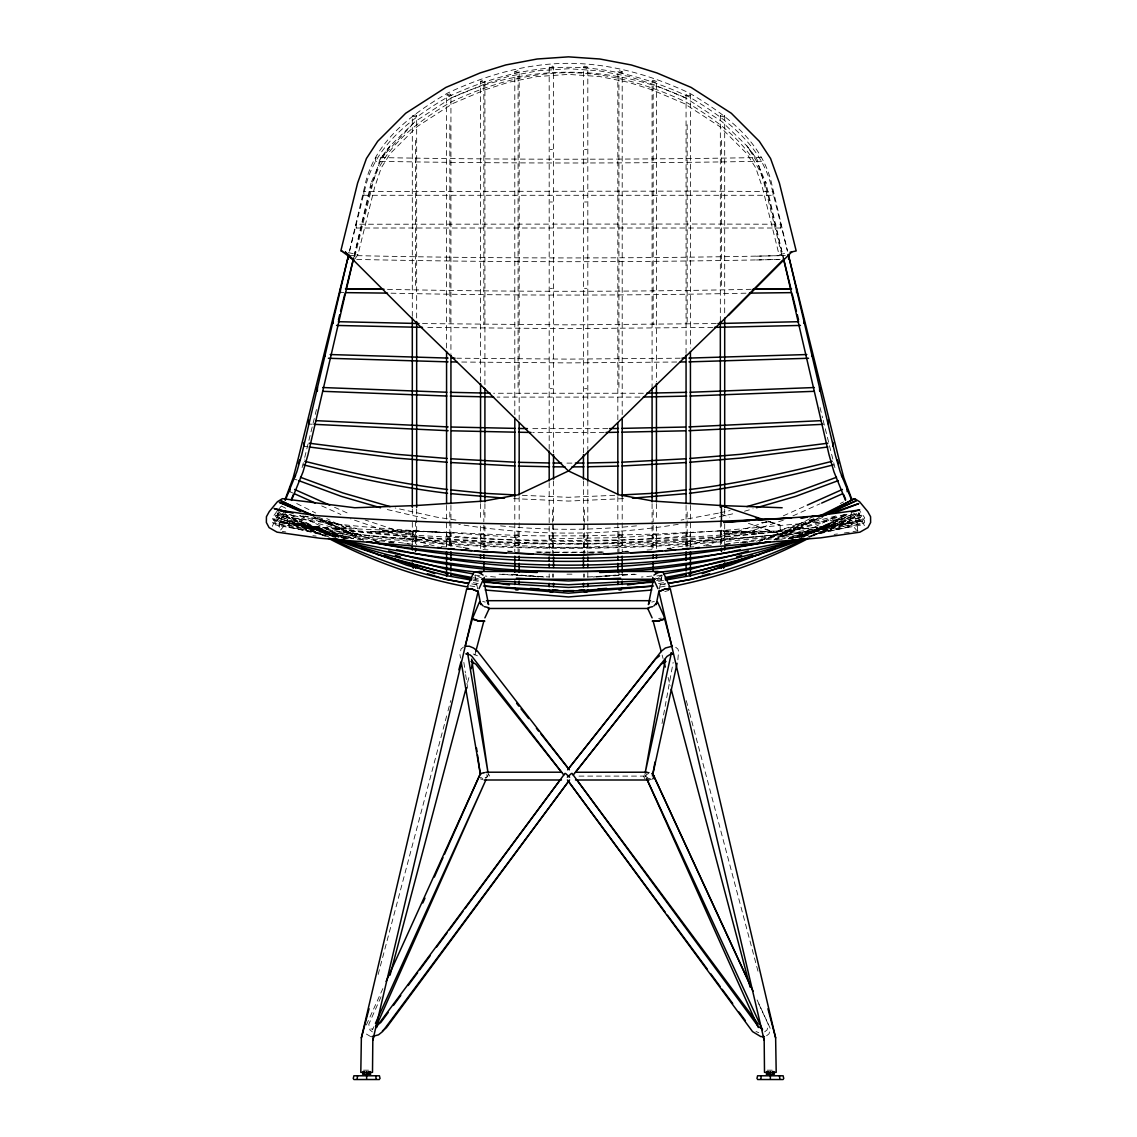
<?xml version="1.0" encoding="UTF-8"?>
<svg xmlns="http://www.w3.org/2000/svg" width="1137" height="1137" viewBox="0 0 1137 1137"><rect width="100%" height="100%" fill="white"/><g stroke="black" fill="none" stroke-linecap="round" stroke-linejoin="round"><path stroke-width="0.75" stroke-dasharray="5 3.75" d="M686.037 547.011L686.066 541.965M687.132 547.437L687.16 540.757M690.415 547.011L690.429 541.965M857.397 531.221L857.483 520.746L780.167 536.621L724.88 544.253M375.665 157.503L375.508 161.283C504.146 163.557 632.854 163.557 761.492 161.283L761.335 157.503M772.989 195.28L773.245 191.499L693.087 191.115L363.755 191.499L364.011 195.28M780.693 228.011L780.963 224.231L693.087 224.032L356.037 224.231L356.307 228.011M662.004 723.573L673.147 662.402M659.304 589.108L662.047 575.35M677.865 659.815L678.562 651.416L677.922 649.028L675.435 647.067M354.076 256.152L371.33 181.849L371.017 182.986L380.241 161.568L389.707 146.318L414.962 121.687L451.019 98.095L484.476 84.166L508.381 76.378L538.327 70.75L568.5 68.732L598.673 70.75L628.619 76.378L652.524 84.166L685.981 98.095L722.038 121.687L747.293 146.318L757.086 159.478L764.036 182.986L782.213 256.777M349.528 250.964L366.043 180.712C376.915 139.68 412.902 113.387 447.722 93.021C485.598 75.241 526.388 63.359 568.5 63.331C610.612 63.359 651.402 75.241 689.278 93.021C724.098 113.387 760.084 139.68 770.957 180.712L787.472 250.964M304.744 457.358L314.85 416.114M315.276 414.394L316.967 407.515M354.048 256.28L371.33 185.814L371.017 186.951C382.672 147.512 417.009 121.815 451.019 102.06C487.816 84.621 527.511 72.796 568.5 72.697C609.489 72.796 649.184 84.621 685.981 102.06C719.991 121.815 754.328 147.512 765.983 186.951L765.67 185.814L783.379 258L765.67 181.849L765.983 182.986L756.759 161.568L747.293 146.318M349.571 251.121L366.043 184.677C376.915 143.646 412.902 117.353 447.722 97C485.598 79.206 526.388 67.325 568.5 67.296C610.612 67.325 651.402 79.206 689.278 97C724.098 117.353 760.084 143.646 770.957 184.677L787.429 251.121M354.787 256.777L372.964 182.986L379.914 159.478L389.707 146.318M354.943 258.838L357.956 254.716L374.528 187.719L381.193 167.992L390.147 153.666L416.995 126.69L452.668 103.595L485.499 89.638L508.623 82.276L537.119 76.563L568.5 74.402L599.881 76.563L628.377 82.276L651.501 89.638L684.332 103.595L720.005 126.69L746.853 153.666L755.807 167.992L762.472 187.719L779.044 254.716L785.425 253.309M302.087 467.591L304.318 459.078M378.138 974.508L447.523 712.615M447.978 710.909L450.707 700.634M467.591 682.456L468.956 677.325M474.854 655.068L475.749 651.643M488.256 774.396L487.674 776.472L485.186 777.807L482.287 777.609M645.773 776.727L646.37 774.667L648.843 773.345M851.67 512.29L849.069 521.314L856.36 529.984M272.283 526.346L278.48 513.242M381.037 996.808L368.786 1024.323L369.88 1029.909L372.367 1031.87M366.356 1024.991L383.908 986.305M372.51 1029.809L373.974 1026.583M449.84 536.664L450.934 534.717L449.84 532.827L414.479 530.894L370.307 531.732C430.937 529.046 491.724 536.266 552.454 535.854L553.548 537.744L552.454 539.634L550.28 539.634L549.185 537.744L550.28 535.854L586.72 535.854L587.815 537.744L586.72 539.634L584.546 539.634L583.452 537.744L584.546 535.854L653.164 534.134L722.521 530.894L761.719 533.48L821.284 526.616L821.284 530.396C653.718 554.316 483.282 554.287 315.716 530.396L315.716 526.616C463.342 546.499 613.596 548.887 761.719 533.48L723.615 531.093L723.615 533.31C767.603 532.102 811.676 529.032 855.195 522.338M285.558 512.886L281.592 518.643L283.156 515.942L278.522 526.346L276.959 523.645C366.995 539.407 459.632 542.278 550.962 547.281M416.668 537.048L415.573 538.81L413.385 538.81L412.305 537.048M446.571 539.933L447.651 538.171L449.84 538.171L450.934 539.933M484.916 542.662L483.836 544.424L481.647 544.424L480.553 542.662M518.074 546.158L519.168 544.396M552.454 547.295L553.548 545.533M587.815 545.533L586.72 547.295L550.28 547.295L549.185 545.533M622.195 544.396L621.1 546.158L618.926 546.158L617.832 544.396M656.447 542.662L655.353 544.424L653.164 544.424L652.084 542.662M690.429 539.933L689.349 541.695L687.16 541.695L686.066 539.933M724.695 537.048L723.615 538.81L721.427 538.81L720.332 537.048M283.596 514.805L279.517 520.746L279.588 529.472M390.133 145.906L379.914 159.478L414.962 121.687M276.931 511.337L272.283 517.747L273.846 520.448C376.503 536.806 481.974 542.363 586.038 544.097C678.419 539.123 772.037 536.081 863.154 520.448L864.717 517.747L860.069 511.337M277.968 510.101L281.066 506.391M285.216 510.541L276.959 520.448L278.522 517.747L276.959 515.047C355.568 529.927 436.793 530.908 516.553 537.602M280.64 529.984L287.931 521.314L286.339 514.848M485.698 778.333L487.332 776.727L486.735 774.667M412.305 316.356L412.305 115.875L415.573 114.865L416.668 115.875L416.668 319.795M416.668 115.875L415.573 116.869L412.305 115.875M446.571 348.021L446.571 94.939L449.84 93.93L450.934 94.939L450.934 353.337M450.934 94.939L449.84 95.934L446.571 94.939M480.553 381.719L480.553 81.224L483.836 80.215L484.916 81.224L484.916 387.035M484.916 81.224L483.836 82.219L480.553 81.224M514.805 414.607L514.805 71.674L518.074 70.665L519.168 71.674L519.168 419.766M519.168 71.674L518.074 72.669L514.805 71.674M549.185 449.328L549.185 67.111L552.454 66.117L553.548 67.111L553.548 452.839M553.548 67.111L552.454 68.121L549.185 67.111M583.452 452.839L583.452 67.111L584.546 66.117L587.815 67.111L587.815 449.328M587.815 67.111L586.72 68.121L583.452 67.111M617.832 419.766L617.832 71.674L618.926 70.665L622.195 71.674L622.195 414.607M622.195 71.674L621.1 72.669L617.832 71.674M652.084 388.811L652.084 81.224L653.164 80.215L656.447 81.224L656.447 381.719M656.447 81.224L655.353 82.219L652.084 81.224M686.066 353.337L686.066 94.939L687.16 93.93L690.429 94.939L690.429 348.021M690.429 94.939L689.349 95.934L686.066 94.939M720.332 321.515L720.332 115.875L721.427 114.865L724.695 115.875L724.695 316.356M724.695 115.875L723.615 116.869L720.332 115.875M463.512 647.067L461.025 649.028L459.945 654.614L460.542 658.081M764.632 1031.87L767.12 1029.909L768.214 1024.323L757.839 1001.811M766.58 1035.764L769.067 1033.803L770.161 1028.218L756.02 997.59M658.55 577.383L662.203 575.123M817.404 518.472L780.167 538.27L773.444 540.032M803.475 537.133L850.121 513.085M813.282 535.854L857.44 513.085M791.167 539.023L836.846 515.644M802.182 537.161L846.241 514.62M810.24 518.571L780.167 533.651L759.118 541.653M840.314 503.492L843.469 501.914M818.143 518.657L773.686 540.16M813.438 519.112L780.167 535.641L816.664 518.898M799.226 537.389L846.909 514.564M783.35 515.814L805.692 505.837M783.35 520.178L729.968 538.27L702.822 545.888M792.93 515.9L820.061 503.79M801.173 537.147L851.286 514.791M801.059 537.261L855.692 513.085M809.089 537.488L858.904 515.445L858.904 511.664M814.191 519.055L780.167 533.878L758.351 541.212M796.326 537.474L851.286 514.734M798.046 537.275L859.856 513.455L859.856 517.236L811.065 536.039M822.733 517.477L780.167 533.878L756.673 541.724M451.019 98.095C524.797 63.558 612.203 63.558 685.981 98.095M845.232 514.592L824.282 522.068L780.167 533.964L755.536 526.474M800.15 537.019L855.138 517.335L788.495 538.426M780.167 525.749L780.167 530.197L813.609 518.884M791.764 538.512L861.405 515.175L861.405 518.955L808.35 536.735M766.779 521.684L729.968 533.907L690.941 544.865L672.209 547.778M845.018 514.308L780.167 533.964L746.597 522.75M480.297 773.345L484.191 772.208M645.006 773.345L648.9 772.208M648.9 779.996L651.501 779.243M744.536 511.238L753.064 508.765M788.609 538.611L862.955 516.994L862.955 520.774L808.89 536.493M664.775 591.567L668.783 590.401M788.566 538.853L857.483 520.746M780.167 530.197L836.036 515.956M811.15 535.769L864.518 522.821L864.518 519.04L780.167 539.506L780.167 536.621L861.718 521.087L861.718 524.868L794.038 537.758M651.743 602.084L654.358 601.459M718.357 513.157L681.077 520.078M720.034 512.787L730.082 510.57M710.753 518.699L736.094 513.1M656.575 580.552L663.368 579.145M788.836 538.739L792.304 538.085M658.579 583.608L663.695 582.641M660.284 587.062L667.092 585.782M656.873 575.976L661.99 575.024M853.02 531.661L858.25 530.723M651.771 576.061L641.424 577.042M656.873 578.932L663.695 577.724M658.579 581.32L663.695 580.41M667.092 548.56L670.503 548.034M678.178 524.328C605.723 536.01 531.277 536.01 458.822 524.328M844.336 532.969L849.538 532.215M593.144 576.985L627.482 574.086M834.089 534.404L837.415 533.978M740.358 542.861L780.167 537.915L848.046 527.383L848.046 523.603C663.994 555.766 473.006 555.794 288.954 523.603L288.954 527.383L356.833 537.915L396.642 542.861M770.531 521.556L761.719 522.622L770.389 521.585M658.678 618.443L661.393 618.116M776.017 539.99L779.499 539.663M723.615 533.31L754.712 530.553L766.693 531.732L723.615 531.093M636.521 525.862C591.325 530.425 545.675 530.425 500.479 525.862M725.577 544.381L732.526 543.827M742.944 542.974L748.16 542.562M687.373 535.825C608.309 543.131 528.691 543.131 449.627 535.825M688.851 547.124L695.844 546.599M706.347 545.831L713.34 545.305M667.916 548.631L671.413 548.375M481.349 773.544L484.263 773.345M596.285 576.971L637.942 574.199M646.484 772.79L649.383 772.591M622.635 551.488L629.6 551.075M647.01 550.038L653.96 549.626M571.968 574.157L565.032 574.157M587.602 576.999L634.474 574.171M614.705 495.306L568.5 497.295L522.295 495.306M623.559 498.631L568.5 501.076L513.441 498.631M586.038 547.281C677.368 542.278 770.005 539.407 860.041 523.645L858.478 526.346L853.844 515.942L855.408 518.643L852.992 515.487M603.463 552.141L533.537 552.141M348.391 255.455C493.97 258.739 639.648 258.739 785.212 255.527M356.72 259.435C497.821 262.448 639.037 262.462 780.138 259.435M602.226 551.985L568.5 552.767L534.774 551.985M625.293 551.445L628.846 551.36M756.432 256.195L785.383 255.527M756.432 259.975L780.28 259.435M751.216 289.295C628.264 291.967 505.254 291.939 382.302 289.224M745.986 293.19C627.681 295.691 509.319 295.691 391.014 293.19M643.357 393.246L493.643 393.246M639.889 397.097L497.111 397.097M761.492 157.503C632.854 159.777 504.146 159.777 375.508 157.503M716.253 323.562L568.5 324.869L420.747 323.562M712.785 327.399L568.5 328.65L424.215 327.399M607.798 428.649L529.202 428.649M680.224 358.198L568.5 359.121L456.776 358.198M676.728 362.021L568.5 362.902L460.272 362.021M571.939 463.114L565.061 463.114M363.755 195.28L773.245 195.28M604.259 432.501L532.741 432.501M356.037 228.011L780.963 228.011M550.28 149.558L552.454 149.558M584.546 149.558L586.72 149.558M550.28 201.988L552.454 201.988M584.546 201.988L586.72 201.988M550.28 288.343L552.454 288.343M584.546 288.343L586.72 288.343M550.28 388.698L552.454 388.698M584.546 388.698L586.72 388.698M449.84 536.607L447.651 536.664L446.571 534.717L447.651 532.827L449.84 532.827L324.017 527.568L297.141 524.868M687.16 536.607L689.349 536.664L690.429 534.717L689.349 532.827L687.16 532.827L686.066 534.774L687.16 536.664M515.9 537.176L518.074 537.176M618.926 537.176L621.1 537.176M550.962 538.696L620.447 537.602L722.663 530.538L818.683 522.096L848.572 517.975L860.041 515.047L858.478 517.747L860.041 520.448L853.844 513.029M578.989 776.102L648.9 776.102M370.818 1028.971L372.68 1028.971M363.527 1070.173L369.767 1070.173M767.233 1070.173L773.473 1070.173M340.404 292.593L343.886 292.621M508.154 551.36L511.707 551.445M370.307 531.732L413.385 533.31L413.385 531.093M495.576 577.042L485.229 576.061M308.738 424.03L312.249 424.229M483.04 549.626L489.99 550.038M507.4 551.075L516.099 551.587M502.526 574.171L549.398 576.999M543.856 576.985L511.224 574.299M499.058 574.199L540.715 576.971M483.708 772.591L486.622 772.79M647.408 778.333L650.307 778.532M465.587 548.375L469.084 548.631M423.66 545.305L430.653 545.831M441.156 546.599L448.149 547.124M388.84 542.562L394.056 542.974M404.474 543.827L413.172 544.524M382.288 530.553L413.385 533.31M357.501 539.663L360.983 539.99M374.926 541.34L380.156 541.852M412.12 544.253L356.833 536.621L275.282 521.087L275.282 524.868L339.494 537.09M312.874 535.669L316.185 536.095M512.943 574.284L518.074 574.952L512.943 574.27M304.02 446.258L307.459 446.742M455.923 520.078L437.063 517.221L395.193 507.983M461.395 547.238L446.059 544.865L407.032 533.907L365.204 520.021M463.086 547.508L469.908 548.56M356.833 534.134L281.805 522.338L353.436 538.725L272.482 519.04L272.482 522.821L325.85 535.769M282.232 531.349L285.728 531.96M473.305 577.724L480.127 578.932M473.305 580.41L478.421 581.32M475.01 575.024L480.127 575.976M473.305 582.641L478.421 583.608M469.908 585.782L476.716 587.062M341.228 537.417L348.164 538.739M473.632 579.145L483.836 581.249M348.363 252.599L357.956 254.716M426.247 518.699L383.936 508.765M302.655 515.9L356.833 528.634L305.128 516.084M482.386 578.321L474.797 575.123M482.642 601.459L485.257 602.084M363.556 540.047L356.833 538.27L313.997 517.136M356.833 533.964L312.718 522.068L291.768 514.592M353.451 538.597L280.697 519.04L344.994 538.767M434.178 545.888L407.032 538.27L350.452 518.756M299.429 515.743L356.833 532.017L318.886 517.506M348.391 538.611L274.045 516.994L274.045 520.774L328.11 536.493M480.297 778.859L482.898 779.612M768.669 521.684L780.167 525.18L770.09 521.812M721.427 514.35L729.812 517.15M345.236 538.512L275.595 515.175L275.595 518.955L328.65 536.735M346.998 538.839L283.028 515.644L334.377 537.119M293.744 478.776L297.027 479.985M370.676 1036.589L365.986 1033.803L365.332 1031.415M377.882 541.653L356.833 533.651L326.76 518.571M363.314 540.16L315.688 517.065M338.954 537.275L277.144 513.455L277.144 517.236L325.935 536.039M655.395 578.108L658.152 579.245M473.234 654.031L477.469 655.807M755.977 1031.501L758.805 1032.694M314.821 517.619L356.833 535.641L317.166 517.434M335.941 537.261L278.096 511.664L278.096 515.445L327.911 537.488M334.505 507.258L350.452 514.393M289.821 491.667L293.005 493.103M321.728 505.922L340.887 514.478M335.827 537.147L285.714 514.791L329.957 536.181M296.686 503.492L315.688 513.014M281.322 506.008L286.041 508.424M300.154 515.644L345.833 539.023M290.759 514.62L334.818 537.161M289.025 514.18L333.525 537.133M279.56 513.085L323.718 535.854M480.311 777.211L482.784 778.532M647.905 777.807L645.432 776.472L644.85 774.396M746.867 145.906L757.086 159.478M583.452 545.533L584.546 547.295M514.805 544.396L515.9 546.158M643.4 776.102L645.006 778.859M488.1 773.345L489.706 776.102M858.52 513.242L864.717 526.346M686.293 700.634L689.022 710.909M689.477 712.615L758.862 974.508M662.146 655.068L663.056 658.494M668.044 677.325L670.318 685.881M834.913 467.591L822.989 419.539M820.033 407.515L822.563 417.833M474.953 575.35L477.696 589.108M463.853 662.402L465.403 672.891M465.658 674.639L466.696 681.631M466.952 683.38L467.719 688.624M450.934 541.965L450.963 547.011M449.84 540.757L449.868 547.437M446.571 541.965L446.585 547.011M724.695 508.978L724.695 517.122M724.695 523.986L724.695 544.993M721.427 140.348L721.427 288.343M721.427 521.329L721.427 544.822M720.332 522.267L720.332 546.229M690.429 505.397L690.429 546.414M687.16 124.7L687.16 324.67M687.16 512.048L687.16 546.314M686.066 505.397L686.066 546.414M656.447 503.648L656.447 520.917M656.447 526.061L656.447 549.484M653.164 85.616L653.164 324.67M653.164 509.859L653.164 521.727M653.164 525.123L653.164 550.777M652.084 503.648L652.084 524.342M652.084 526.061L652.084 550.365M622.195 496.656L622.195 551.758M622.195 572.366L622.195 575.322M618.926 76.136L618.926 388.698M618.926 531.036L618.926 552.241M618.926 570.845L618.926 575.18M617.832 496.656L617.832 551.758M587.815 480.908L587.815 553.449M587.815 572.366L587.815 577.198M584.546 509.859L584.546 522.21M584.546 523.986L584.546 553.364M584.546 574L584.546 577.155M583.452 480.908L583.452 553.449M583.452 573.986L583.452 577.198M553.548 480.908L553.548 553.449M553.548 573.986L553.548 577.198M552.454 509.859L552.454 522.21M552.454 523.986L552.454 553.364M552.454 574L552.454 577.155M549.185 482.656L549.185 553.449M549.185 573.986L549.185 577.198M519.168 496.656L519.168 551.758M518.074 76.136L518.074 388.698M518.074 531.036L518.074 552.241M514.805 496.656L514.805 551.758M484.916 503.648L484.916 520.917M484.916 526.061L484.916 550.365M483.836 85.616L483.836 324.67M483.836 509.859L483.836 521.727M483.836 525.123L483.836 550.777M480.553 503.648L480.553 520.917M480.553 526.061L480.553 549.484M450.934 505.397L450.934 546.414M449.84 124.7L449.84 324.67M449.84 512.048L449.84 546.314M446.571 505.397L446.571 546.414M416.668 508.978L416.668 544.993M415.573 140.348L415.573 288.343M415.573 521.329L415.573 544.822M412.305 508.978L412.305 517.122M412.305 522.267L412.305 546.229M413.385 530.894L412.305 532.784L413.385 534.674L415.573 534.674L416.668 532.784L415.573 530.894L413.385 530.894M481.647 534.134L480.553 536.024L481.647 537.915L483.836 537.915L484.916 536.024L483.836 534.134L481.647 534.134M515.9 535.03L514.805 536.92L515.9 538.81L518.074 538.81L519.168 536.92L518.074 535.03L515.9 535.03M618.926 535.03L617.832 536.92L618.926 538.81L621.1 538.81L622.195 536.92L621.1 535.03L618.926 535.03M653.164 534.134L652.084 536.024L653.164 537.915L655.353 537.915L656.447 536.024L655.353 534.134L653.164 534.134M721.427 530.894L720.332 532.784L721.427 534.674L723.615 534.674L724.695 532.784L723.615 530.894L721.427 530.894M665.401 583.892L660.284 584.788L665.401 583.892M729.968 534.347C605.822 544.069 480.852 541.482 356.833 530.78L356.833 534.561C497.58 547.195 639.42 547.195 780.167 534.561L780.167 530.78L729.968 534.347M476.716 584.773L471.599 583.892L476.716 584.788"/><path stroke-width="1.5" d="M471.684 659.162L488 772.648L467.563 653.008M361.367 1037.854L360.799 1072.347L372.495 1072.347L372.822 1040.184L478.066 591.61L472.48 589.208L466.625 589.208L361.367 1037.854L369.07 1008.746M363.769 1074.223L364.21 1071.523M767.489 1074.223L767.93 1071.523M652.78 774.254L654.997 762.017M653.576 578.79L648.417 604.586L649.554 601.828M656.205 604.586L658.963 590.828M478.066 620.845C495.689 621.157 473.262 621.996 472.466 618.471L479.416 602.084L483.083 605.865M671.384 653.008L645.219 772.663L665.316 659.162M652.453 776.002L677.098 663.283M363.215 1071.523L362.589 1074.223L370.69 1074.223L370.079 1071.523M766.921 1071.523L766.31 1074.223L774.411 1074.223L773.785 1071.523M353.678 257.886L307.942 454.857L303.025 471.855L291.47 500.408M348.718 254.432L301.703 454.857L296.8 471.855L285.231 500.408M338.456 319.867L339.721 314.707M340.56 311.282L344.781 294.085M346.046 288.94L353.209 259.719M348.292 256.28L298.079 459.078L293.175 477.824L285.131 499.413M458.865 669.821L460.684 662.985M465.218 645.859L472.466 618.471L478.08 620.802M372.822 1040.184L373.732 1036.759M376.901 1024.778L377.811 1021.353M390.048 975.134L466.227 687.587M471.215 668.769L473.035 661.919M475.749 651.643L483.921 620.845M298.491 463.64L299.642 460.03M357.601 1075.787L357.16 1078.587M761.321 1075.787L760.88 1078.587M467.335 586.578L473.56 572.849L475.479 571.911L479.416 572.849L483.069 575.123M291.37 499.413L293.389 494.567M422.808 902.963L424.968 898.116M434.334 877.082L442.975 857.668M444.425 854.427L479.715 775.15L481.349 773.544M386.097 981.473L479.715 775.15M375.437 1023.357L485.869 779.954L376.404 1025.915L376.631 1027.55L375.992 1025.162L376.93 1025.887M479.047 588.639L484.305 577.383M484.902 617.874L489.393 608.224M293.744 478.776L295.563 475.465M413.385 568.287L412.305 566.397L413.385 564.506M415.573 568.287L416.668 565.089M447.651 574.228L446.571 576.118L446.571 551.658M721.427 568.287L720.332 566.397L721.427 564.506L688.795 573.773M723.615 568.287L724.695 562.886M652.809 778.859L654.415 776.102M388.143 1012.555L380.781 1022.518L376.574 1025.062M393.416 1005.435L400.778 995.472M408.155 985.495L417.62 972.689M419.738 969.833L430.255 955.592M436.58 947.05L447.097 932.809M449.214 929.967L462.901 911.462M465.005 908.605L559.759 780.465M376.873 1026.413L565.018 773.345M569.58 779.954L382.501 1031.614L378.536 1034.812L371.884 1036.589M567.619 769.834L661.393 651.203L665.372 648.019L672.024 646.242M573.233 775.036L667.007 656.404L671.214 653.86L673.076 653.86L670.873 653.036L671.796 653.775M568.727 768.441L655.552 659.005L659.531 655.807M567.363 777.211L571.342 773.544M791.807 251.902L728.362 315.176L653.164 387.959M610.839 429.416L653.164 387.859M610.839 429.516L568.5 471.059L526.161 429.516M382.43 1030.918L386.395 1027.72L568.528 781.389L665.316 912.386M467.151 653.775L468.074 653.036L465.872 653.86L469.894 654.77L471.94 656.404L563.796 775.008M471.045 661.563L471.983 660.839M658.934 591.61L664.52 589.208L670.375 589.208L775.633 1037.854L776.201 1072.347L764.505 1072.347L764.178 1040.184L658.934 591.61L664.534 589.236L670.375 589.236M653.931 575.123L657.584 572.849L661.521 571.911L663.439 572.849L669.665 586.578M653.917 605.865L657.584 602.084L663.809 615.813L671.782 645.859M822.051 515.985L828.262 512.688M831.36 511.039L854.64 498.66L859.572 501.73L867.758 511.622L870.572 516.695L870.629 522.494L867.915 527.611L859.956 532.159L820.786 537.829L653.96 551.8L586.038 554.856L550.962 554.856L483.04 551.8L320.122 538.27L277.044 532.159L269.085 527.611L266.371 522.494L266.428 516.695L269.242 511.622L277.428 501.73L282.36 498.66L354.829 507.756L415.573 505.567L483.836 501.076L518.074 494.808L568.5 470.96L618.926 494.808L653.164 501.076L721.427 505.567L782.171 507.756M808.549 538.298C764.888 561.28 717.348 578.193 668.798 587.076M818.185 516.752L854.64 498.66M823.003 515.985L856.332 500.692L819.052 516.937M807.284 505.126L842.403 489.45M821.653 503.08L842.403 493.813M807.483 538.199C763.126 558.267 717.149 575.99 668.798 583.281L690.941 579.472L709.602 573.702M665.372 661.663L661.165 664.207L575.45 772.265L647.152 772.208M752.637 555.382L702.325 573.616M804.555 538.54C759.587 555.737 712.8 568.941 665.401 577.411M835.837 512.432L858.762 503.606L823.643 515.487M775.306 548.332L729.968 565.302L690.941 575.564L665.401 580.097M836.534 477.27L794.067 492.946L746.853 506.633M838.339 480.596L795.673 496.372L756.475 507.77M803.376 538.398C755.195 554.145 705.835 568.088 655.182 572.536M658.934 620.845L664.534 618.471C663.582 621.939 641.51 621.214 658.92 620.802M736.662 556.874L741.679 555.41M802.125 538.455C650.52 582.656 486.48 582.656 334.875 538.455M466.625 589.236L472.466 589.236L478.066 591.61M748.373 550.919C700.165 565.501 649.909 570.66 599.753 572.48M724.88 560.171L690.941 569.097L663.695 573.943M723.104 564.066L760.028 554.415M851.272 512.076L859.743 509.93L811.008 516.667M795.658 539.535C646.839 573.702 490.161 573.702 341.342 539.535M832.199 461.281C785.141 473.091 737.657 483.651 689.448 489.521M833.478 464.848C786.008 476.801 738.084 487.403 689.448 493.302M648.758 607.556L652.695 606.618M790.03 252.286L796.184 250.936L779.385 183.029L770.573 158.526L759.317 141.301L731.318 113.274L691.097 87.407L656.888 72.939L631.262 64.965L599.881 59.01L568.5 56.85L537.119 59.01L505.738 64.965L480.112 72.939L445.903 87.407L405.682 113.274L377.683 141.301L366.427 158.526L357.615 183.029L340.816 250.936L342.734 251.348M731.702 551.544L740.358 549.683M665.06 578.79L685.455 574.583M729.968 551.928C623.872 573.332 513.128 573.332 407.032 551.928M761.122 542.96C634.318 567.534 502.682 567.534 375.878 542.96M764.59 542.335L768.043 541.709M655.182 579.23L648.36 580.438L568.5 584.759L488.64 580.438L481.818 579.23M653.477 582.229L568.5 587.445L483.523 582.229M653.477 586.01L568.5 591.226L483.523 586.01M651.771 586.251L568.5 593.187L485.229 586.251M651.771 590.032L568.5 596.968L485.229 590.032M827.821 443.217L740.827 454.288L689.832 458.467M827.821 446.997L740.827 458.069L689.832 462.247M627.482 584.915L653.164 581.249L653.164 579.572M769.777 541.852C636.663 563.71 500.337 563.71 367.223 541.852M696.029 547.835L699.426 547.409M800.448 517.946L807.483 517.093M801.571 517.875L806.773 517.25M810.24 516.838L820.63 515.601L775.86 519.012M686.037 489.876L651.899 493.373L621.783 494.936M686.037 493.657L632.414 498.162M650.066 551.914L661.99 550.905M665.401 550.621L675.605 549.754M682.427 549.185L689.235 548.602M686.322 458.751L622.067 462.19M686.322 462.532L622.067 465.971M573.702 590.615L563.298 590.615M578.918 590.259L584.12 589.904M598.019 588.966L606.689 588.369M749.738 520.732L723.615 522.437L754.712 519.68L791.537 517.989C633.21 526.445 474.598 527.184 316.37 515.601L277.257 509.93L287.419 512.318M758.45 520.149L768.896 519.467M821.227 420.647L688.851 426.915M822.989 424.328L688.851 430.696M620.589 578.164L568.5 580.979L516.411 578.164M814.362 387.532L690.131 392.251M814.362 391.313L690.131 396.031M593.343 554.259L568.5 555.254L543.657 554.259M603.989 553.833L621.74 553.122M630.623 552.767L648.36 552.056M806.801 354.545L688.951 358.084M808.578 358.269L688.951 361.864M685.412 427.029L621.996 428.379M685.412 430.809L621.996 432.159M618.585 462.304L587.431 462.986M618.585 466.085L587.431 466.767M798.671 321.7L717.987 323.519M800.448 325.438L714.519 327.371M752.95 289.253L791.366 288.855M749.468 293.119L791.579 292.635M646.811 393.16L686.663 392.322M643.357 397.026L686.663 396.102M609.574 428.621L618.443 428.45M606.021 432.458L618.443 432.231M681.973 358.169L685.469 358.127M680.224 361.978L685.469 361.907M756.432 289.182L791.579 288.855M575.379 463.086L583.977 463.015M571.939 466.895L583.977 466.795M348.391 255.455L348.391 259.236M788.609 255.455L788.609 259.236M340.404 288.812L340.404 292.593M796.596 288.812L796.596 292.593M478.848 571.456L658.152 571.456M482.401 579.245L654.599 579.245M518.074 589.932L515.9 589.932L514.805 587.687M618.926 589.932L621.1 589.932L622.195 587.687M486.451 600.691L650.549 600.691M488.214 608.48L648.786 608.48M465.715 646.242L469.339 646.242L473.575 648.019L477.554 651.203L569.41 769.806M485.954 772.208L561.479 772.208M484.191 779.996L561.479 779.996M575.493 779.996L648.9 779.996M764.377 1036.589L760.752 1036.589L752.552 1031.614L567.406 779.968M353.863 1079.525L379.431 1079.525M757.569 1079.525L783.137 1079.525M549.569 462.986L518.415 462.304M553.023 463.015L561.621 463.086M549.569 466.767L518.415 466.085M553.023 466.795L565.061 466.895M345.421 288.855L384.05 289.253M345.634 288.855L380.568 289.182M345.421 292.635L387.532 293.119M451.531 358.127L455.027 358.169M451.531 361.907L456.776 361.978M419.013 323.519L338.329 321.7M422.481 327.371L336.552 325.438M515.004 428.379L451.588 427.029M518.557 428.45L527.426 428.621M515.004 432.159L451.588 430.809M518.557 432.231L530.979 432.458M446.869 392.251L322.638 387.532M450.337 392.322L490.189 393.16M446.869 396.031L322.638 391.313M450.337 396.102L493.643 397.026M448.049 358.084L330.199 354.545M448.049 361.864L328.422 358.269M448.149 426.915L315.773 420.647M448.149 430.696L314.011 424.328M514.933 462.19L450.678 458.751M514.933 465.971L450.678 462.532M488.64 552.056L506.377 552.767M515.26 553.122L533.011 553.833M515.217 494.936L485.101 493.373L450.963 489.876M504.586 498.162L450.963 493.657M537.247 572.48C487.091 570.66 436.835 565.501 388.627 550.919M530.311 588.369L538.981 588.966M552.88 589.904L558.082 590.259M447.168 458.467L396.173 454.288L309.179 443.217M447.168 462.247L396.173 458.069L309.179 446.997M447.765 548.602L454.573 549.185M461.395 549.754L471.599 550.621M475.01 550.905L486.934 551.914M447.552 489.521C399.343 483.651 351.859 473.091 304.801 461.281M447.552 493.302C398.916 487.403 350.992 476.801 303.522 464.848M481.818 572.536C431.165 568.088 381.805 554.145 333.624 538.398M437.574 547.409L440.971 547.835M509.518 584.915L483.836 581.249L483.836 579.572M468.202 587.076C419.652 578.193 372.112 561.28 328.451 538.298M473.305 573.943L446.059 569.097L412.12 560.171M471.599 577.411C424.2 568.941 377.413 555.737 332.445 538.54M471.599 580.097L446.059 575.564L407.032 565.302L361.694 548.332M368.957 541.709L372.41 542.335M451.545 574.583L471.94 578.79M396.642 549.683L405.298 551.544M484.305 606.618L488.242 607.556M293.062 513.157L274.102 508.552L287.618 512.389M376.972 554.415L413.896 564.066M448.205 573.773L415.573 564.506L416.668 566.397M390.147 506.633L342.933 492.946L300.466 477.27M380.525 507.77L341.327 496.372L298.661 480.596M395.321 555.41L400.338 556.874M755.536 517.69L760.454 519.183M427.398 573.702L446.059 579.472L468.202 583.295C419.851 575.962 373.874 558.281 329.517 538.199M761.705 519.012L721.427 505.567L721.427 520.817M434.675 573.616L384.363 555.382M313.926 515.615L279.276 502.355L300.282 511.366M471.628 661.663L475.834 664.207L561.55 772.265M762.373 1028.971L758.166 1026.413L571.982 773.345M294.597 489.45L329.716 505.126M294.597 493.813L315.347 503.08M313.997 515.985L280.668 500.692L299.713 510.087M341.725 251.135L353.948 260.202L345.193 251.902L408.638 315.247L483.836 387.959M665.017 660.839L665.955 661.563M758.251 1024.153L577.241 780.465M565.657 773.544L569.637 777.211M483.836 387.859L526.161 429.416M651.757 773.544L653.391 775.15L753.049 991.151M516.61 703.334L518.813 706.105M521.016 708.877L528.705 718.57M536.394 728.263L538.597 731.034M540.8 733.806L568.273 768.441M667.433 915.228L707.427 969.335M710.597 973.613L720.062 986.419M722.166 989.275L732.697 1003.502M739.022 1012.058L745.332 1020.6M723.615 564.506L724.695 566.397M689.349 574.228L690.429 576.118L690.429 551.658M841.437 475.465L843.256 478.776M851.769 500.408L840.2 471.855L835.297 454.857L788.282 254.432M845.53 500.408L833.975 471.855L829.058 454.857L783.322 257.886M652.695 577.383L657.953 588.639M647.607 608.224L652.098 617.874M646.512 778.348L762.543 1029.809M653.391 775.15L751.173 987.342M647.223 779.968L758.336 1027.521M851.869 499.413L843.825 477.824L838.921 459.078L788.282 254.56M843.611 494.567L845.63 499.413M487.446 601.828L488.583 604.586L483.424 578.79M779.399 1075.787L779.84 1078.587M375.679 1075.787L376.12 1078.587M837.358 460.03L838.509 463.64M767.93 1008.746L775.633 1037.854M653.079 620.845L661.251 651.643M663.965 661.919L665.33 667.049M671.214 689.306L750.122 987.129M763.268 1036.759L764.178 1040.184M783.791 259.719L790.954 288.94M792.219 294.085L796.44 311.282M797.279 314.707L798.544 319.867M478.037 590.828L480.795 604.586M461.139 661.549L480.354 774.269L477.54 755.025M772.79 1071.523L773.231 1074.223M369.07 1071.523L369.511 1074.223M476.517 748.047L477.028 751.529M851.386 497.935L851.386 499.655M847.179 487.304L847.179 491.667M832.98 442.478L832.98 446.258M828.262 420.249L828.262 424.03M819.621 387.276L819.621 391.057M812.116 354.36L812.116 356.251M803.987 321.572L803.987 323.462M783.763 1078.587L783.137 1075.787L757.569 1075.787L756.944 1078.587M770.36 1071.523L770.36 1074.223M770.36 1075.787L770.36 1078.587M724.695 318.076L724.695 507.344M724.695 546.67L724.695 550.01M721.427 548.162L721.427 551.516M720.332 321.515L720.332 507.344M720.332 565.089L720.332 566.397M690.429 351.56L690.429 503.648M686.066 355.114L686.066 503.648M686.066 551.658L686.066 560.413M686.066 563.909L686.066 570.916M686.066 573.304L686.066 576.118M656.447 383.482L656.447 501.9M656.447 554.813L656.447 558.352M653.164 554.742L653.164 558.281M653.164 561.834L653.164 570.703M652.084 388.811L652.084 501.9M622.195 418.046L622.195 496.656M622.195 556.164L622.195 572.138M622.195 581.007L622.195 584.56M617.832 423.206L617.832 494.908M617.832 556.164L617.832 559.702M617.832 563.256L617.832 572.138M617.832 581.007L617.832 584.56M587.815 451.076L587.815 480.908M587.815 556.959L587.815 560.484M587.815 563.995L587.815 567.505M587.815 583.338L587.815 586.848M587.815 589.975L586.72 592.206L584.546 592.206L583.452 589.975M583.452 454.587L583.452 479.16M583.452 556.959L583.452 567.505M583.452 583.338L583.452 586.848M553.548 454.587L553.548 479.16M553.548 556.959L553.548 567.505M553.548 583.338L553.548 586.848M553.548 589.975L552.454 592.206L550.28 592.206L549.185 589.975M549.185 451.076L549.185 480.908M549.185 556.959L549.185 560.484M549.185 563.995L549.185 567.505M549.185 583.338L549.185 586.848M519.168 423.206L519.168 494.908M519.168 556.164L519.168 559.702M519.168 563.256L519.168 572.138M519.168 581.007L519.168 584.56M514.805 418.046L514.805 496.656M514.805 556.164L514.805 572.138M514.805 581.007L514.805 584.56M484.916 388.811L484.916 501.9M483.836 554.742L483.836 558.281M483.836 561.834L483.836 570.703M480.553 383.482L480.553 501.9M480.553 554.813L480.553 558.352M450.934 355.114L450.934 503.648M450.934 551.658L450.934 560.413M450.934 563.909L450.934 570.916M450.934 573.304L450.934 576.118M446.571 351.56L446.571 503.648M416.668 321.515L416.668 507.344M415.573 548.162L415.573 551.516M412.305 318.076L412.305 507.344M412.305 546.67L412.305 550.01M412.305 562.886L412.305 566.397M380.056 1078.587L379.431 1075.787L353.863 1075.787L353.237 1078.587M366.64 1071.523L366.64 1074.223M366.64 1075.787L366.64 1078.587M333.013 321.572L333.013 323.462M324.884 354.36L324.884 356.251M317.379 387.276L317.379 391.057M308.738 420.249L308.738 424.03M304.02 442.478L304.02 446.258M289.821 487.304L289.821 491.667M285.614 497.935L285.614 499.655M783.052 260.202L728.362 315.176L783.052 260.202"/></g></svg>
